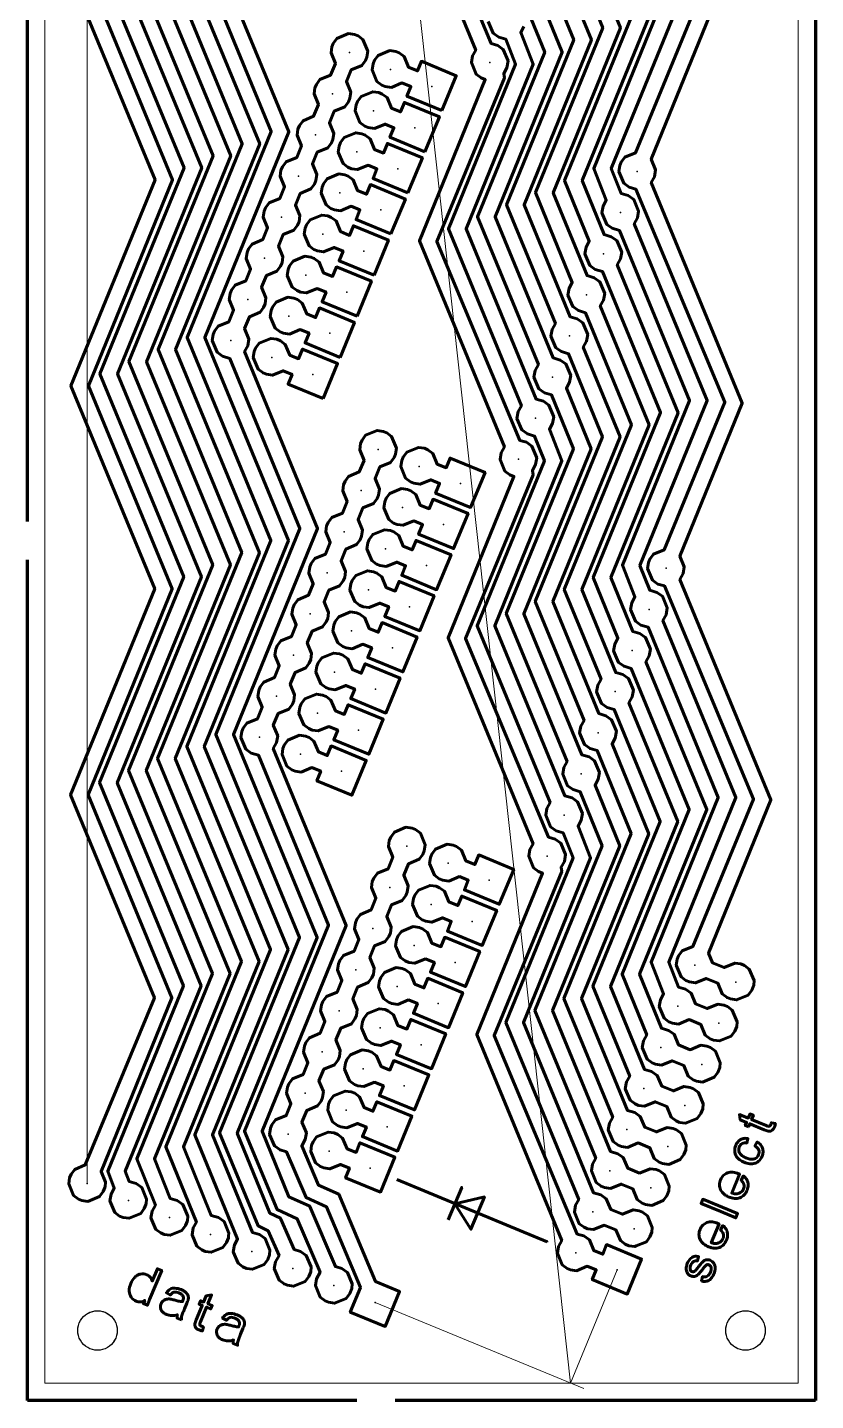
# Model space of a CAD drawing. Header units: millimetres. Extents: x 11 to 105, y 11 to 205.
# Drawn here: x 11 to 56, y 11 to 89.4 of the extents above; entities that cross this region are included whole.
import ezdxf

# ---------------------------------------------------------------- set-up
doc = ezdxf.new("R2010")
doc.units = ezdxf.units.MM
for name, color, linetype, lineweight, true_color in [('drill08mm', 7, 'CONTINUOUS', 25, 0x000000), ('drill09mm', 7, 'CONTINUOUS', 25, 0x000000), ('final_cut', 6, 'CONTINUOUS', 200, 0xff00ff), ('novi_bottom', 1, 'CONTINUOUS', 60, 0xff0000), ('okvir', 7, 'CONTINUOUS', 5, 0xffffff)]:
    doc.layers.add(name, color=color, linetype=linetype, lineweight=lineweight, true_color=true_color)

msp = doc.modelspace()

# ---------------------------------------------------------------- linework, layer by layer
at = {"layer": 'drill08mm'}
for p in [(37.402, 87.404), (34.085, 86.025), (33.116, 83.677), (32.147, 81.329), (45.824, 81.179), (31.177, 78.981), (44.855, 78.831), (30.208, 76.633), (43.886, 76.484), (29.239, 74.286), (42.917, 74.136), (28.27, 71.938), (41.947, 71.788), (27.301, 69.59), (40.978, 69.44), (40.009, 67.092), (39.04, 64.744), (35.723, 63.365), (34.754, 61.018), (33.785, 58.67), (47.462, 58.52), (32.816, 56.322), (46.493, 56.172), (31.847, 53.974), (45.524, 53.824), (30.878, 51.626), (44.555, 51.476), (29.909, 49.278), (43.586, 49.129), (28.939, 46.931), (42.617, 46.781), (41.648, 44.433), (40.679, 42.085), (37.362, 40.706), (36.393, 38.358), (35.423, 36.011), (49.101, 35.861), (34.454, 33.663), (48.132, 33.513), (33.485, 31.315), (47.163, 31.165), (32.516, 28.967), (46.194, 28.817), (31.547, 26.619), (45.225, 26.469), (30.578, 24.271), (44.255, 24.121), (43.286, 21.774), (42.317, 19.426)]:
    msp.add_point(p, dxfattribs=at)
at = {"layer": 'drill09mm'}
for points in [[(16.125, 15), (16.125, 15, -0.577347), (14.438, 14.026, -0.577357), (14.438, 15.974, -0.577347), (16.125, 15, -0.577347), (14.438, 14.026, -0.577357), (14.438, 15.974, -0.577347), (16.125, 15, -0.577347), (14.438, 14.026, -0.577357), (14.438, 15.974, -0.577347), (16.125, 15, -0.577347), (14.438, 14.026, -0.577357), (14.438, 15.974, -0.577347), (16.125, 15, -0.577347), (14.438, 14.026, -0.577357), (14.438, 15.974, -0.577347), (16.125, 15, -0.577347), (14.438, 14.026, -0.577357), (14.438, 15.974, -0.339452), (15.796, 15.796, -0.577345), (15.291, 13.913, -0.577361), (13.913, 15.291, -0.577345), (15.796, 15.796)], [(53.125, 15), (53.125, 15, -0.577347), (51.438, 14.026, -0.577357), (51.438, 15.974, -0.577347), (53.125, 15, -0.577347), (51.438, 14.026, -0.577357), (51.438, 15.974, -0.577347), (53.125, 15, -0.577347), (51.438, 14.026, -0.577357), (51.438, 15.974, -0.577347), (53.125, 15, -0.577347), (51.438, 14.026, -0.577357), (51.438, 15.974, -0.577347), (53.125, 15, -0.577347), (51.438, 14.026, -0.577357), (51.438, 15.974, -0.577347), (53.125, 15, -0.577347), (51.438, 14.026, -0.577357), (51.438, 15.974, -0.339452), (52.796, 15.796, -0.577345), (52.291, 13.913, -0.577361), (50.913, 15.291, -0.577345), (52.796, 15.796)]]:
    msp.add_lwpolyline(points, format="xyb", dxfattribs=at)
for p in [(29.389, 87.963), (31.737, 86.994), (28.42, 85.615), (30.768, 84.646), (27.451, 83.267), (29.799, 82.298), (26.482, 80.919), (28.83, 79.95), (25.513, 78.572), (27.86, 77.603), (24.544, 76.224), (26.891, 75.255), (23.574, 73.876), (25.922, 72.907), (22.605, 71.528), (24.953, 70.559), (31.028, 65.304), (33.375, 64.335), (30.058, 62.956), (32.406, 61.987), (29.089, 60.608), (31.437, 59.639), (28.12, 58.26), (30.468, 57.291), (27.151, 55.912), (29.499, 54.943), (26.182, 53.565), (28.53, 52.595), (25.213, 51.217), (27.561, 50.248), (24.244, 48.869), (26.592, 47.9), (32.666, 42.645), (35.014, 41.675), (31.697, 40.297), (34.045, 39.328), (30.728, 37.949), (33.076, 36.98), (29.759, 35.601), (32.106, 34.632), (51.449, 34.892), (28.79, 33.253), (31.137, 32.284), (50.48, 32.544), (27.82, 30.905), (30.168, 29.936), (49.511, 30.196), (26.851, 28.557), (29.199, 27.588), (48.541, 27.848), (25.882, 26.209), (28.23, 25.24), (47.572, 25.5), (14.413, 23.387), (46.603, 23.152), (16.761, 22.418), (19.108, 21.449), (21.456, 20.48), (45.634, 20.805), (23.804, 19.511), (26.152, 18.541), (44.665, 18.457), (28.5, 17.572), (30.848, 16.603)]:
    msp.add_point(p, dxfattribs=at)
at = {"layer": 'final_cut'}
for p, q in [((11, 61.2), (11, 205)), ((56, 137.8), (56, 11)), ((11, 11), (11, 59)), ((29.8, 11), (11, 11)), ((56, 11), (32, 11))]:
    msp.add_line(p, q, dxfattribs=at)
at = {"layer": 'novi_bottom'}
for points in [[(15.197, 139.676), (19.983, 128.082), (15.177, 116.327), (19.963, 104.734), (15.157, 92.978), (19.943, 81.385), (15.137, 69.63), (19.923, 58.036), (15.117, 46.281), (19.903, 34.688), (15.582, 24.106), (15.956, 23.127), (15.772, 22.791), (15.704, 22.407), (15.98, 21.743), (16.261, 21.536), (16.457, 21.455), (16.802, 21.404), (17.465, 21.68), (17.673, 21.961), (17.786, 22.235)], [(17.786, 22.235), (17.786, 22.235), (17.804, 22.502), (17.529, 23.165), (17.209, 23.389), (16.801, 23.511), (16.588, 24.103), (20.91, 34.684), (16.123, 46.278), (20.93, 58.033), (16.143, 69.626), (20.95, 81.382), (16.163, 92.975), (20.97, 104.731), (16.183, 116.324), (20.99, 128.079), (16.203, 139.672)], [(13.538, 138.986), (18.325, 127.393), (13.518, 115.638), (18.305, 104.044), (13.498, 92.289), (18.285, 80.696), (13.478, 68.94), (18.265, 57.347), (13.459, 45.592), (18.245, 33.998), (14.304, 24.45), (13.696, 24.198), (13.488, 23.917), (13.407, 23.721), (13.357, 23.376), (13.632, 22.713), (13.913, 22.505), (14.109, 22.424), (14.454, 22.373), (15.117, 22.649), (15.325, 22.93), (15.438, 23.204)], [(15.438, 23.204), (15.438, 23.204), (15.457, 23.471), (15.204, 24.079), (19.251, 33.995), (14.465, 45.588), (19.271, 57.344), (14.485, 68.937), (19.291, 80.692), (14.505, 92.286), (19.311, 104.041), (14.525, 115.634), (19.331, 127.39), (14.545, 138.983)], [(20.134, 21.266), (20.134, 21.266), (20.152, 21.533), (19.877, 22.196), (19.557, 22.42), (19.149, 22.542), (18.246, 24.792), (22.568, 35.374), (17.782, 46.967), (22.588, 58.723), (17.802, 70.316), (22.608, 82.071), (17.822, 93.665), (22.628, 105.42), (17.842, 117.013), (22.648, 128.768), (18.482, 138.869)], [(17.637, 138.485), (21.642, 128.772), (16.835, 117.016), (21.622, 105.423), (16.815, 93.668), (21.602, 82.074), (16.795, 70.319), (21.582, 58.726), (16.775, 46.97), (21.562, 35.377), (17.24, 24.796), (18.304, 22.158), (18.119, 21.822), (18.052, 21.438), (18.328, 20.774), (18.609, 20.567), (18.804, 20.486), (19.15, 20.435), (19.813, 20.711), (20.021, 20.992), (20.134, 21.266)], [(31.742, 99.872), (36.597, 88.113), (36.413, 87.777), (36.346, 87.392), (36.621, 86.729), (36.902, 86.522), (37.137, 86.425), (33.38, 77.213), (38.236, 65.454), (38.051, 65.118), (37.984, 64.733), (38.26, 64.07), (38.541, 63.862), (38.775, 63.765), (35.019, 54.553), (39.874, 42.794), (39.69, 42.458), (39.623, 42.074), (39.898, 41.41), (40.179, 41.203), (40.414, 41.106), (36.657, 31.894), (41.513, 20.135), (41.328, 19.799), (41.261, 19.415), (41.537, 18.751), (41.817, 18.544), (42.013, 18.463), (42.358, 18.412), (42.967, 18.665), (43.475, 18.455), (43.249, 17.907), (45.245, 17.083), (46.069, 19.079)], [(46.069, 19.079), (46.069, 19.079), (44.073, 19.903), (43.847, 19.355), (43.338, 19.565), (43.085, 20.173), (42.766, 20.396), (42.397, 20.503), (37.647, 31.852), (41.508, 41.204), (41.471, 41.448), (41.656, 41.784), (41.723, 42.169), (41.447, 42.832), (41.127, 43.056), (40.759, 43.162), (36.009, 54.511), (39.869, 63.863), (39.833, 64.108), (40.017, 64.444), (40.084, 64.828), (39.808, 65.491), (39.488, 65.715), (39.12, 65.821), (34.37, 77.17), (38.231, 86.523), (38.194, 86.767), (38.379, 87.103), (38.446, 87.487), (38.17, 88.151), (37.85, 88.374), (37.482, 88.481), (32.732, 99.83)], [(41.225, 95.774), (43.851, 89.378), (40.014, 79.97), (42.112, 74.845), (41.928, 74.509), (41.861, 74.124), (42.136, 73.461), (42.456, 73.237), (42.864, 73.115), (45.49, 66.718), (41.653, 57.311), (43.751, 52.186), (43.566, 51.85), (43.499, 51.465), (43.775, 50.802), (44.095, 50.578), (44.502, 50.456), (47.129, 44.059), (43.291, 34.652), (45.389, 29.526), (45.205, 29.19), (45.137, 28.806), (45.413, 28.142), (45.694, 27.935), (45.89, 27.854), (46.235, 27.803), (46.843, 28.056), (47.508, 27.781), (47.761, 27.173), (48.042, 26.966), (48.238, 26.885)], [(48.238, 26.885), (48.238, 26.885), (48.583, 26.834), (49.246, 27.11), (49.454, 27.391), (49.567, 27.665), (49.585, 27.932), (49.31, 28.595), (49.029, 28.803), (48.833, 28.883), (48.488, 28.934), (47.88, 28.681), (47.215, 28.956), (46.962, 29.564), (46.642, 29.788), (46.234, 29.91), (44.297, 34.648), (48.135, 44.056), (45.347, 50.84), (45.532, 51.176), (45.599, 51.56), (45.323, 52.224), (45.003, 52.447), (44.596, 52.569), (42.659, 57.308), (46.496, 66.715), (43.709, 73.499), (43.894, 73.835), (43.961, 74.219), (43.685, 74.883), (43.365, 75.106), (42.958, 75.229), (41.02, 79.967), (44.858, 89.375), (42.071, 96.158)], [(18.474, 94.357), (23.26, 82.764), (18.454, 71.008), (23.24, 59.415), (18.434, 47.66), (23.22, 36.066), (18.899, 25.485), (20.652, 21.189), (20.467, 20.853), (20.4, 20.469), (20.676, 19.805), (20.957, 19.598), (21.152, 19.517), (21.498, 19.466), (22.161, 19.742), (22.369, 20.022), (22.482, 20.296), (22.489, 20.403)], [(22.489, 20.403), (22.489, 20.403), (22.5, 20.564), (22.224, 21.227), (21.905, 21.451), (21.497, 21.573), (19.905, 25.482), (24.227, 36.063), (19.44, 47.657), (24.247, 59.412), (19.46, 71.005), (24.267, 82.761), (19.48, 94.354)], [(24.572, 20.258), (24.572, 20.258), (24.252, 20.481), (23.845, 20.604), (21.563, 26.171), (25.885, 36.753), (21.099, 48.346), (25.905, 60.101), (21.119, 71.695), (25.925, 83.45), (21.759, 93.551)], [(40.256, 93.427), (42.193, 88.688), (38.356, 79.281), (41.143, 72.497), (40.959, 72.161), (40.891, 71.777), (41.167, 71.113), (41.487, 70.89), (41.894, 70.767), (43.832, 66.029), (39.994, 56.621), (42.781, 49.838), (42.597, 49.502), (42.53, 49.117), (42.806, 48.454), (43.125, 48.23), (43.533, 48.108), (45.47, 43.37), (41.633, 33.962), (44.42, 27.179), (44.236, 26.843), (44.168, 26.458), (44.444, 25.795), (44.725, 25.587), (44.921, 25.506), (45.266, 25.456), (45.874, 25.708), (46.539, 25.434), (46.792, 24.826), (47.073, 24.618), (47.268, 24.537)], [(47.268, 24.537), (47.268, 24.537), (47.614, 24.486), (48.277, 24.762), (48.485, 25.043), (48.598, 25.317), (48.616, 25.584), (48.341, 26.247), (48.06, 26.455), (47.864, 26.535), (47.519, 26.586), (46.911, 26.334), (46.245, 26.608), (45.993, 27.216), (45.673, 27.44), (45.265, 27.562), (42.639, 33.959), (46.476, 43.367), (44.378, 48.492), (44.563, 48.828), (44.63, 49.212), (44.354, 49.876), (44.034, 50.099), (43.627, 50.222), (41, 56.618), (44.838, 66.026), (42.74, 71.151), (42.924, 71.487), (42.992, 71.872), (42.716, 72.535), (42.396, 72.759), (41.988, 72.881), (39.362, 79.278), (43.199, 88.685), (41.101, 93.81)], [(20.914, 93.167), (24.919, 83.453), (20.112, 71.698), (24.899, 60.105), (20.092, 48.349), (24.879, 36.756), (20.557, 26.174), (23, 20.22), (22.815, 19.884), (22.748, 19.499), (23.024, 18.836), (23.304, 18.629), (23.5, 18.548), (23.846, 18.497), (24.509, 18.773), (24.716, 19.053), (24.829, 19.327), (24.848, 19.594), (24.572, 20.258)], [(39.287, 91.079), (40.535, 87.999), (36.697, 78.591), (40.174, 70.149), (39.989, 69.813), (39.922, 69.429), (40.198, 68.765), (40.518, 68.542), (40.925, 68.419), (42.173, 65.34), (38.336, 55.932), (41.812, 47.49), (41.628, 47.154), (41.561, 46.77), (41.837, 46.106), (42.156, 45.883), (42.564, 45.76), (43.811, 42.68), (39.974, 33.273), (43.451, 24.831), (43.266, 24.495), (43.199, 24.11), (43.475, 23.447), (43.756, 23.239), (43.951, 23.159), (44.297, 23.108), (44.905, 23.36), (45.57, 23.086), (45.823, 22.478), (46.104, 22.27), (46.299, 22.189)], [(46.299, 22.189), (46.299, 22.189), (46.645, 22.138), (47.308, 22.414), (47.516, 22.695), (47.629, 22.969), (47.647, 23.236), (47.371, 23.899), (47.091, 24.107), (46.895, 24.188), (46.55, 24.239), (45.942, 23.986), (45.276, 24.26), (45.024, 24.868), (44.704, 25.092), (44.296, 25.215), (40.981, 33.27), (44.818, 42.677), (43.409, 46.144), (43.594, 46.48), (43.661, 46.864), (43.385, 47.528), (43.065, 47.751), (42.658, 47.874), (39.342, 55.929), (43.179, 65.337), (41.771, 68.803), (41.955, 69.139), (42.022, 69.524), (41.747, 70.187), (41.427, 70.411), (41.019, 70.533), (37.703, 78.588), (41.541, 87.996), (40.132, 91.463)], [(47.168, 90.757), (43.331, 81.349), (44.05, 79.541), (43.866, 79.205), (43.799, 78.82), (44.075, 78.157), (44.394, 77.933), (44.802, 77.811), (48.807, 68.097), (44.97, 58.69), (45.689, 56.881), (45.504, 56.545), (45.437, 56.161), (45.713, 55.498), (46.033, 55.274), (46.44, 55.151), (50.446, 45.438), (46.608, 36.03), (47.327, 34.222), (47.143, 33.886), (47.076, 33.502), (47.351, 32.838), (47.632, 32.631), (47.828, 32.55), (48.173, 32.499), (48.781, 32.752), (49.447, 32.477), (49.699, 31.869), (49.98, 31.662), (50.176, 31.581)], [(50.176, 31.581), (50.176, 31.581), (50.521, 31.53), (51.185, 31.806), (51.392, 32.086), (51.505, 32.36), (51.524, 32.627), (51.248, 33.291), (50.967, 33.498), (50.772, 33.579), (50.426, 33.63), (49.818, 33.377), (49.153, 33.652), (48.9, 34.26), (48.58, 34.484), (48.173, 34.606), (47.614, 36.027), (51.452, 45.435), (47.286, 55.535), (47.47, 55.871), (47.537, 56.256), (47.262, 56.919), (46.942, 57.143), (46.534, 57.265), (45.976, 58.686), (49.813, 68.094), (45.647, 78.195), (45.832, 78.531), (45.899, 78.915), (45.623, 79.579), (45.303, 79.802), (44.896, 79.924), (44.337, 81.346), (48.175, 90.753)], [(49.188, 90.656), (45.715, 82.243), (45.107, 81.99), (44.899, 81.709), (44.819, 81.513), (44.768, 81.168), (45.044, 80.505), (45.363, 80.281), (45.732, 80.175), (50.826, 67.996), (47.354, 59.583), (46.745, 59.331), (46.538, 59.05), (46.457, 58.854), (46.406, 58.509), (46.682, 57.845), (47.002, 57.622), (47.37, 57.516), (52.465, 45.337), (48.992, 36.924), (48.384, 36.671), (48.177, 36.391), (48.096, 36.195), (48.045, 35.85), (48.321, 35.186), (48.601, 34.979), (48.797, 34.898), (49.142, 34.847), (49.75, 35.1), (50.416, 34.825), (50.668, 34.217), (50.949, 34.01), (51.145, 33.929)], [(51.145, 33.929), (51.145, 33.929), (51.49, 33.878), (52.154, 34.154), (52.361, 34.434), (52.474, 34.708), (52.493, 34.975), (52.217, 35.639), (51.936, 35.846), (51.741, 35.927), (51.395, 35.978), (50.787, 35.725), (50.122, 36), (49.892, 36.553), (53.455, 45.295), (48.255, 57.883), (48.439, 58.219), (48.506, 58.604), (48.254, 59.212), (51.816, 67.954), (46.616, 80.543), (46.801, 80.879), (46.868, 81.263), (46.615, 81.871), (50.178, 90.613)], [(37.315, 89.74), (37.59, 89.077), (37.91, 88.853), (38.318, 88.731), (38.876, 87.31), (35.039, 77.902), (39.205, 67.801), (39.02, 67.465), (38.953, 67.081), (39.229, 66.418), (39.549, 66.194), (39.956, 66.072), (40.515, 64.65), (36.677, 55.243), (40.843, 45.142), (40.659, 44.806), (40.592, 44.422), (40.867, 43.758), (41.187, 43.535), (41.595, 43.412), (42.153, 41.991), (38.316, 32.584), (42.482, 22.483), (42.297, 22.147), (42.23, 21.762), (42.506, 21.099), (42.787, 20.892), (42.982, 20.811), (43.328, 20.76), (43.936, 21.013), (44.601, 20.738), (44.854, 20.13), (45.135, 19.922), (45.33, 19.842), (45.675, 19.791), (45.758, 19.825)], [(45.758, 19.825), (45.758, 19.825), (46.339, 20.066), (46.546, 20.347), (46.659, 20.621), (46.678, 20.888), (46.402, 21.552), (46.122, 21.759), (45.926, 21.84), (45.581, 21.891), (44.972, 21.638), (44.307, 21.913), (44.054, 22.521), (43.735, 22.744), (43.327, 22.867), (39.322, 32.58), (43.159, 41.988), (42.44, 43.796), (42.625, 44.132), (42.692, 44.517), (42.416, 45.18), (42.096, 45.404), (41.689, 45.526), (37.684, 55.24), (41.521, 64.647), (40.802, 66.455), (40.986, 66.791), (41.053, 67.176), (40.778, 67.839), (40.458, 68.063), (40.05, 68.185), (36.045, 77.899), (39.882, 87.306), (39.163, 89.115), (39.348, 89.451)], [(45.51, 90.067), (41.673, 80.659), (43.081, 77.193), (42.897, 76.857), (42.83, 76.472), (43.105, 75.809), (43.425, 75.585), (43.833, 75.463), (47.149, 67.408), (43.311, 58), (44.72, 54.534), (44.535, 54.197), (44.468, 53.813), (44.744, 53.15), (45.064, 52.926), (45.471, 52.804), (48.787, 44.748), (44.95, 35.341), (46.358, 31.874), (46.174, 31.538), (46.107, 31.154), (46.382, 30.49), (46.663, 30.283), (46.859, 30.202), (47.204, 30.151), (47.812, 30.404), (48.477, 30.129), (48.73, 29.521), (49.011, 29.314), (49.207, 29.233)], [(49.207, 29.233), (49.207, 29.233), (49.552, 29.182), (50.215, 29.458), (50.423, 29.739), (50.536, 30.013), (50.554, 30.28), (50.279, 30.943), (49.998, 31.15), (49.802, 31.231), (49.457, 31.282), (48.849, 31.029), (48.184, 31.304), (47.931, 31.912), (47.611, 32.136), (47.204, 32.258), (45.956, 35.338), (49.793, 44.745), (46.317, 53.188), (46.501, 53.523), (46.568, 53.908), (46.292, 54.571), (45.973, 54.795), (45.565, 54.917), (44.317, 57.997), (48.155, 67.405), (44.678, 75.847), (44.863, 76.183), (44.93, 76.567), (44.654, 77.231), (44.334, 77.454), (43.927, 77.577), (42.679, 80.656), (46.516, 90.064)], [(25.474, 21.365), (25.474, 21.365), (25.458, 21.404), (24.847, 21.701), (22.979, 26.274), (27.544, 37.442), (22.757, 49.035), (27.564, 60.791), (23.398, 70.891), (23.582, 71.227), (23.649, 71.612), (23.396, 72.22), (23.671, 72.885), (24.279, 73.138), (24.487, 73.419), (24.567, 73.614), (24.618, 73.96), (24.365, 74.568), (24.64, 75.233), (25.248, 75.486), (25.456, 75.766), (25.536, 75.962), (25.587, 76.308), (25.335, 76.916), (25.609, 77.581), (26.217, 77.834), (26.425, 78.114), (26.506, 78.31), (26.556, 78.655), (26.304, 79.263), (26.578, 79.929), (27.186, 80.181), (27.394, 80.462), (27.475, 80.658), (27.526, 81.003), (27.273, 81.611), (27.547, 82.276), (28.155, 82.529), (28.363, 82.81), (28.444, 83.006), (28.495, 83.351), (28.242, 83.959), (28.517, 84.624), (29.125, 84.877), (29.332, 85.158), (29.413, 85.354), (29.464, 85.699), (29.211, 86.307), (29.486, 86.972), (30.094, 87.225), (30.301, 87.506), (30.382, 87.701), (30.433, 88.047), (30.157, 88.71), (29.876, 88.918), (29.681, 88.998), (29.335, 89.049), (28.672, 88.774), (28.465, 88.493), (28.384, 88.297), (28.333, 87.952), (28.586, 87.344), (28.311, 86.678), (27.703, 86.426), (27.495, 86.145), (27.415, 85.949), (27.364, 85.604), (27.617, 84.996), (27.342, 84.331), (26.734, 84.078), (26.526, 83.797), (26.446, 83.602), (26.395, 83.256), (26.647, 82.648), (26.373, 81.983), (25.765, 81.73), (25.557, 81.449), (25.476, 81.254), (25.425, 80.908), (25.678, 80.3), (25.404, 79.635), (24.796, 79.382), (24.588, 79.101), (24.507, 78.906), (24.456, 78.56), (24.709, 77.952), (24.435, 77.287), (23.827, 77.034), (23.619, 76.754), (23.538, 76.558), (23.487, 76.213), (23.74, 75.605), (23.465, 74.939), (22.857, 74.686), (22.65, 74.406), (22.569, 74.21), (22.518, 73.865), (22.771, 73.257), (22.496, 72.591), (21.888, 72.339), (21.681, 72.058), (21.6, 71.862), (21.549, 71.517), (21.825, 70.853), (22.145, 70.63), (22.552, 70.507), (26.557, 60.794), (21.751, 49.038), (26.537, 37.445), (21.973, 26.277), (24.179, 20.97), (24.75, 20.688), (25.364, 19.29), (25.163, 18.915), (25.096, 18.53), (25.372, 17.867), (25.652, 17.659), (25.848, 17.579), (26.193, 17.528), (26.857, 17.803), (27.064, 18.084), (27.177, 18.358), (27.196, 18.625), (26.92, 19.289), (26.6, 19.512), (26.232, 19.618), (25.474, 21.365)], [(34.665, 84.651), (34.665, 84.651), (35.488, 86.647), (33.493, 87.471), (33.267, 86.923), (32.758, 87.133), (32.505, 87.741), (32.224, 87.948), (32.029, 88.029), (31.683, 88.08), (31.02, 87.805), (30.812, 87.524), (30.732, 87.328), (30.681, 86.983), (30.957, 86.319), (31.237, 86.112), (31.433, 86.031), (31.778, 85.98), (32.386, 86.233), (32.895, 86.023), (32.669, 85.475), (34.665, 84.651)], [(33.696, 82.303), (33.696, 82.303), (34.519, 84.299), (32.524, 85.123), (32.297, 84.575), (31.789, 84.785), (31.536, 85.393), (31.255, 85.601), (31.06, 85.681), (30.714, 85.732), (30.051, 85.457), (29.843, 85.176), (29.762, 84.98), (29.712, 84.635), (29.987, 83.972), (30.268, 83.764), (30.464, 83.683), (30.809, 83.632), (31.417, 83.885), (31.926, 83.675), (31.7, 83.127), (33.696, 82.303)], [(32.726, 79.956), (32.726, 79.956), (33.55, 81.951), (31.554, 82.775), (31.328, 82.227), (30.82, 82.437), (30.567, 83.045), (30.286, 83.253), (30.09, 83.334), (29.745, 83.385), (29.082, 83.109), (28.874, 82.828), (28.793, 82.632), (28.743, 82.287), (29.018, 81.624), (29.299, 81.416), (29.495, 81.335), (29.84, 81.284), (30.448, 81.537), (30.957, 81.327), (30.731, 80.779), (32.726, 79.956)], [(31.757, 77.608), (31.757, 77.608), (32.581, 79.603), (30.585, 80.427), (30.359, 79.879), (29.851, 80.089), (29.598, 80.698), (29.317, 80.905), (29.121, 80.986), (28.776, 81.037), (28.113, 80.761), (27.905, 80.48), (27.824, 80.284), (27.773, 79.939), (28.049, 79.276), (28.33, 79.068), (28.525, 78.988), (28.871, 78.937), (29.479, 79.189), (29.988, 78.979), (29.762, 78.432), (31.757, 77.608)], [(30.788, 75.26), (30.788, 75.26), (31.612, 77.256), (29.616, 78.079), (29.39, 77.531), (28.881, 77.742), (28.629, 78.35), (28.348, 78.557), (28.152, 78.638), (27.807, 78.689), (27.143, 78.413), (26.936, 78.132), (26.855, 77.937), (26.804, 77.591), (27.08, 76.928), (27.361, 76.721), (27.556, 76.64), (27.902, 76.589), (28.51, 76.841), (29.019, 76.632), (28.792, 76.084), (30.788, 75.26)], [(29.819, 72.912), (29.819, 72.912), (30.643, 74.908), (28.647, 75.731), (28.421, 75.184), (27.912, 75.394), (27.66, 76.002), (27.379, 76.209), (27.183, 76.29), (26.838, 76.341), (26.174, 76.065), (25.967, 75.784), (25.886, 75.589), (25.835, 75.243), (26.111, 74.58), (26.392, 74.373), (26.587, 74.292), (26.933, 74.241), (27.541, 74.494), (28.049, 74.284), (27.823, 73.736), (29.819, 72.912)], [(28.85, 70.564), (28.85, 70.564), (29.674, 72.56), (27.678, 73.384), (27.452, 72.836), (26.943, 73.046), (26.69, 73.654), (26.41, 73.861), (26.214, 73.942), (25.869, 73.993), (25.205, 73.717), (24.998, 73.437), (24.917, 73.241), (24.866, 72.896), (25.142, 72.232), (25.423, 72.025), (25.618, 71.944), (25.964, 71.893), (26.572, 72.146), (27.08, 71.936), (26.854, 71.388), (28.85, 70.564)], [(27.881, 68.216), (27.881, 68.216), (28.704, 70.212), (26.709, 71.036), (26.483, 70.488), (25.974, 70.698), (25.721, 71.306), (25.44, 71.513), (25.245, 71.594), (24.899, 71.645), (24.236, 71.37), (24.029, 71.089), (23.948, 70.893), (23.897, 70.548), (24.173, 69.884), (24.453, 69.677), (24.649, 69.596), (24.994, 69.545), (25.602, 69.798), (26.111, 69.588), (25.885, 69.04), (27.881, 68.216)], [(27.122, 22.08), (27.122, 22.08), (27.116, 22.093), (25.919, 22.633), (24.396, 26.376), (29.202, 38.131), (25.036, 48.232), (25.221, 48.568), (25.288, 48.953), (25.035, 49.561), (25.31, 50.226), (25.918, 50.479), (26.125, 50.759), (26.206, 50.955), (26.257, 51.3), (26.004, 51.908), (26.279, 52.574), (26.887, 52.827), (27.094, 53.107), (27.175, 53.303), (27.226, 53.648), (26.973, 54.256), (27.248, 54.922), (27.856, 55.174), (28.063, 55.455), (28.144, 55.651), (28.195, 55.996), (27.942, 56.604), (28.217, 57.269), (28.825, 57.522), (29.032, 57.803), (29.113, 57.999), (29.164, 58.344), (28.911, 58.952), (29.186, 59.617), (29.794, 59.87), (30.001, 60.151), (30.082, 60.346), (30.133, 60.692), (29.88, 61.3), (30.155, 61.965), (30.763, 62.218), (30.971, 62.499), (31.051, 62.694), (31.102, 63.04), (30.85, 63.648), (31.124, 64.313), (31.732, 64.566), (31.94, 64.847), (32.02, 65.042), (32.071, 65.388), (31.796, 66.051), (31.515, 66.258), (31.319, 66.339), (30.974, 66.39), (30.31, 66.114), (30.103, 65.834), (30.022, 65.638), (29.971, 65.293), (30.224, 64.684), (29.95, 64.019), (29.341, 63.767), (29.134, 63.486), (29.053, 63.29), (29.002, 62.945), (29.255, 62.337), (28.98, 61.671), (28.372, 61.419), (28.165, 61.138), (28.084, 60.942), (28.033, 60.597), (28.286, 59.989), (28.011, 59.324), (27.403, 59.071), (27.196, 58.79), (27.115, 58.594), (27.064, 58.249), (27.317, 57.641), (27.042, 56.976), (26.434, 56.723), (26.227, 56.442), (26.146, 56.246), (26.095, 55.901), (26.348, 55.293), (26.073, 54.628), (25.465, 54.375), (25.257, 54.094), (25.177, 53.899), (25.126, 53.553), (25.379, 52.945), (25.104, 52.28), (24.496, 52.027), (24.288, 51.746), (24.208, 51.551), (24.157, 51.205), (24.409, 50.597), (24.135, 49.932), (23.527, 49.679), (23.319, 49.399), (23.238, 49.203), (23.188, 48.858), (23.463, 48.194), (23.783, 47.971), (24.191, 47.848), (28.196, 38.135), (23.389, 26.379), (25.251, 21.901), (26.408, 21.377), (27.711, 18.321), (27.511, 17.946), (27.444, 17.561), (27.719, 16.898), (28, 16.69), (28.196, 16.61), (28.541, 16.559), (29.205, 16.834), (29.412, 17.115), (29.525, 17.389), (29.544, 17.656), (29.268, 18.32), (28.948, 18.543), (28.58, 18.649), (27.122, 22.08)], [(32.876, 63.453), (32.876, 63.453), (33.071, 63.372), (33.417, 63.321), (34.025, 63.574), (34.534, 63.364), (34.307, 62.816), (36.303, 61.992), (37.127, 63.988), (35.131, 64.811), (34.905, 64.264), (34.396, 64.474), (34.144, 65.082), (33.863, 65.289), (33.667, 65.37), (33.322, 65.421), (32.658, 65.145), (32.451, 64.865), (32.37, 64.669), (32.319, 64.323), (32.595, 63.66), (32.876, 63.453)], [(31.907, 61.105), (31.907, 61.105), (32.102, 61.024), (32.448, 60.973), (33.056, 61.226), (33.564, 61.016), (33.338, 60.468), (35.334, 59.644), (36.158, 61.64), (34.162, 62.464), (33.936, 61.916), (33.427, 62.126), (33.174, 62.734), (32.894, 62.941), (32.698, 63.022), (32.353, 63.073), (31.689, 62.797), (31.482, 62.517), (31.401, 62.321), (31.35, 61.976), (31.626, 61.312), (31.907, 61.105)], [(30.938, 58.757), (30.938, 58.757), (31.133, 58.676), (31.478, 58.625), (32.087, 58.878), (32.595, 58.668), (32.369, 58.12), (34.365, 57.296), (35.189, 59.292), (33.193, 60.116), (32.967, 59.568), (32.458, 59.778), (32.205, 60.386), (31.925, 60.593), (31.729, 60.674), (31.384, 60.725), (30.72, 60.45), (30.513, 60.169), (30.432, 59.973), (30.381, 59.628), (30.657, 58.964), (30.938, 58.757)], [(29.968, 56.409), (29.968, 56.409), (30.164, 56.328), (30.509, 56.277), (31.118, 56.53), (31.626, 56.32), (31.4, 55.772), (33.396, 54.949), (34.219, 56.944), (32.224, 57.768), (31.998, 57.22), (31.489, 57.43), (31.236, 58.038), (30.956, 58.246), (30.76, 58.326), (30.415, 58.377), (29.751, 58.102), (29.544, 57.821), (29.463, 57.625), (29.412, 57.28), (29.688, 56.617), (29.968, 56.409)], [(28.999, 54.061), (28.999, 54.061), (29.195, 53.98), (29.54, 53.929), (30.148, 54.182), (30.657, 53.972), (30.431, 53.424), (32.427, 52.601), (33.25, 54.596), (31.255, 55.42), (31.029, 54.872), (30.52, 55.082), (30.267, 55.69), (29.986, 55.898), (29.791, 55.979), (29.445, 56.029), (28.782, 55.754), (28.575, 55.473), (28.494, 55.277), (28.443, 54.932), (28.719, 54.269), (28.999, 54.061)], [(28.03, 51.713), (28.03, 51.713), (28.226, 51.633), (28.571, 51.582), (29.179, 51.834), (29.688, 51.624), (29.462, 51.077), (31.458, 50.253), (32.281, 52.248), (30.286, 53.072), (30.059, 52.524), (29.551, 52.734), (29.298, 53.343), (29.017, 53.55), (28.822, 53.631), (28.476, 53.682), (27.813, 53.406), (27.605, 53.125), (27.525, 52.929), (27.474, 52.584), (27.749, 51.921), (28.03, 51.713)], [(27.061, 49.365), (27.061, 49.365), (27.257, 49.285), (27.602, 49.234), (28.21, 49.486), (28.719, 49.276), (28.493, 48.729), (30.488, 47.905), (31.312, 49.901), (29.316, 50.724), (29.09, 50.177), (28.582, 50.386), (28.329, 50.995), (28.048, 51.202), (27.852, 51.283), (27.507, 51.334), (26.844, 51.058), (26.636, 50.777), (26.555, 50.582), (26.505, 50.236), (26.78, 49.573), (27.061, 49.365)], [(26.092, 47.018), (26.092, 47.018), (26.288, 46.937), (26.633, 46.886), (27.241, 47.139), (27.75, 46.929), (27.524, 46.381), (29.519, 45.557), (30.343, 47.553), (28.347, 48.377), (28.121, 47.829), (27.613, 48.039), (27.36, 48.647), (27.079, 48.854), (26.883, 48.935), (26.538, 48.986), (25.875, 48.71), (25.667, 48.429), (25.586, 48.234), (25.535, 47.889), (25.811, 47.225), (26.092, 47.018)], [(28.774, 22.782), (28.774, 22.782), (27.617, 23.306), (26.658, 25.534), (26.859, 25.909), (26.926, 26.293), (26.673, 26.901), (26.948, 27.567), (27.556, 27.819), (27.763, 28.1), (27.844, 28.296), (27.895, 28.641), (27.642, 29.249), (27.917, 29.914), (28.525, 30.167), (28.733, 30.448), (28.813, 30.644), (28.864, 30.989), (28.612, 31.597), (28.886, 32.262), (29.494, 32.515), (29.702, 32.796), (29.782, 32.991), (29.834, 33.337), (29.581, 33.945), (29.855, 34.61), (30.463, 34.863), (30.671, 35.144), (30.752, 35.339), (30.803, 35.685), (30.55, 36.293), (30.824, 36.958), (31.433, 37.211), (31.64, 37.492), (31.721, 37.687), (31.772, 38.032), (31.519, 38.641), (31.793, 39.306), (32.402, 39.559), (32.609, 39.839), (32.69, 40.035), (32.741, 40.38), (32.488, 40.989), (32.763, 41.654), (33.371, 41.906), (33.578, 42.187), (33.659, 42.383), (33.71, 42.728), (33.434, 43.392), (33.153, 43.599), (32.958, 43.68), (32.612, 43.731), (31.949, 43.455), (31.742, 43.174), (31.661, 42.979), (31.61, 42.633), (31.863, 42.025), (31.588, 41.36), (30.98, 41.107), (30.773, 40.826), (30.692, 40.631), (30.641, 40.285), (30.893, 39.677), (30.619, 39.012), (30.011, 38.759), (29.803, 38.479), (29.723, 38.283), (29.672, 37.938), (29.924, 37.33), (29.65, 36.664), (29.042, 36.411), (28.834, 36.131), (28.754, 35.935), (28.702, 35.59), (28.955, 34.982), (28.681, 34.316), (28.073, 34.064), (27.865, 33.783), (27.784, 33.587), (27.733, 33.242), (27.986, 32.634), (27.712, 31.969), (27.103, 31.716), (26.896, 31.435), (26.815, 31.239), (26.764, 30.894), (27.017, 30.286), (26.743, 29.621), (26.134, 29.368), (25.927, 29.087), (25.846, 28.892), (25.795, 28.546), (26.048, 27.938), (25.773, 27.273), (25.165, 27.02), (24.958, 26.739), (24.877, 26.544), (24.826, 26.198), (25.102, 25.535), (25.422, 25.311), (25.79, 25.205), (26.909, 22.591), (28.067, 22.067), (30.013, 17.462), (29.432, 16.054), (31.428, 15.23), (32.251, 17.225), (30.882, 17.791), (28.774, 22.782)], [(37.958, 39.372), (37.958, 39.372), (38.765, 41.328), (36.77, 42.152), (36.543, 41.604), (36.035, 41.814), (35.782, 42.422), (35.501, 42.63), (35.306, 42.711), (34.96, 42.762), (34.297, 42.486), (34.089, 42.205), (34.009, 42.01), (33.958, 41.664), (34.233, 41.001), (34.514, 40.793), (34.71, 40.712), (35.055, 40.662), (35.663, 40.914), (36.172, 40.704), (35.946, 40.157), (37.942, 39.333), (37.958, 39.372)], [(37.796, 38.981), (37.796, 38.981), (35.8, 39.804), (35.574, 39.257), (35.066, 39.467), (34.813, 40.075), (34.532, 40.282), (34.337, 40.363), (33.991, 40.414), (33.328, 40.138), (33.12, 39.857), (33.04, 39.662), (32.989, 39.316), (33.264, 38.653), (33.545, 38.445), (33.741, 38.365), (34.086, 38.314), (34.694, 38.566), (35.203, 38.356), (34.977, 37.809), (36.972, 36.985), (37.796, 38.981)], [(36.827, 36.633), (36.827, 36.633), (34.831, 37.456), (34.605, 36.909), (34.097, 37.119), (33.844, 37.727), (33.563, 37.934), (33.367, 38.015), (33.022, 38.066), (32.359, 37.79), (32.151, 37.51), (32.07, 37.314), (32.019, 36.968), (32.295, 36.305), (32.576, 36.098), (32.772, 36.017), (33.117, 35.966), (33.725, 36.219), (34.234, 36.009), (34.008, 35.461), (36.003, 34.637), (36.827, 36.633)], [(35.858, 34.285), (35.858, 34.285), (33.862, 35.109), (33.636, 34.561), (33.127, 34.771), (32.875, 35.379), (32.594, 35.586), (32.398, 35.667), (32.053, 35.718), (31.39, 35.442), (31.182, 35.162), (31.101, 34.966), (31.05, 34.621), (31.326, 33.957), (31.607, 33.75), (31.803, 33.669), (32.148, 33.618), (32.756, 33.871), (33.265, 33.661), (33.039, 33.113), (35.034, 32.289), (35.858, 34.285)], [(34.889, 31.937), (34.889, 31.937), (32.893, 32.761), (32.667, 32.213), (32.158, 32.423), (31.906, 33.031), (31.625, 33.239), (31.429, 33.319), (31.084, 33.37), (30.42, 33.094), (30.213, 32.814), (30.132, 32.618), (30.081, 32.273), (30.357, 31.609), (30.638, 31.402), (30.833, 31.321), (31.179, 31.27), (31.787, 31.523), (32.296, 31.313), (32.069, 30.765), (34.065, 29.941), (34.889, 31.937)], [(33.92, 29.589), (33.92, 29.589), (31.924, 30.413), (31.698, 29.865), (31.189, 30.075), (30.936, 30.683), (30.656, 30.891), (30.46, 30.971), (30.115, 31.022), (29.451, 30.747), (29.244, 30.466), (29.163, 30.27), (29.112, 29.925), (29.388, 29.261), (29.669, 29.054), (29.864, 28.973), (30.21, 28.922), (30.818, 29.175), (31.327, 28.965), (31.1, 28.417), (33.096, 27.594), (33.92, 29.589)], [(32.951, 27.241), (32.951, 27.241), (30.955, 28.065), (30.729, 27.517), (30.22, 27.727), (29.967, 28.335), (29.687, 28.543), (29.491, 28.624), (29.146, 28.674), (28.482, 28.399), (28.275, 28.118), (28.194, 27.922), (28.143, 27.577), (28.419, 26.914), (28.7, 26.706), (28.895, 26.625), (29.24, 26.575), (29.849, 26.827), (30.357, 26.617), (30.131, 26.069), (32.127, 25.246), (32.951, 27.241)], [(31.982, 24.894), (31.982, 24.894), (29.986, 25.717), (29.76, 25.169), (29.251, 25.379), (28.998, 25.987), (28.718, 26.195), (28.522, 26.276), (28.177, 26.327), (27.513, 26.051), (27.306, 25.77), (27.225, 25.575), (27.174, 25.229), (27.45, 24.566), (27.73, 24.358), (27.926, 24.278), (28.271, 24.227), (28.88, 24.479), (29.388, 24.269), (29.162, 23.722), (31.158, 22.898), (31.982, 24.894)], [(40.671, 20.07), (40.671, 20.07), (32.085, 23.614)], [(35.794, 23.165), (35.794, 23.165), (35.031, 21.317)], [(35.412, 22.241), (35.412, 22.241), (37.088, 22.631), (36.325, 20.782), (35.412, 22.241)], [(50.588, 21.786), (50.588, 21.786), (49.46, 22.251), (49.56, 22.495), (51.545, 21.676), (51.445, 21.432), (50.588, 21.786)]]:
    msp.add_lwpolyline(points, dxfattribs=at)
for points in [[(52.173, 26.625), (52.173, 26.625), (51.984, 26.704), (52.058, 26.882), (51.701, 27.029), (51.655, 27.332), (52.158, 27.125), (52.259, 27.37), (52.448, 27.291), (52.347, 27.046), (53.188, 26.699, 0.014282), (53.256, 26.673, 0.066086), (53.327, 26.656, 0.151795), (53.392, 26.679, 0.127856), (53.444, 26.755, 0.032878), (53.479, 26.866), (53.709, 26.812, -0.050963), (53.654, 26.619, -0.042648), (53.603, 26.517, -0.086337), (53.527, 26.431, -0.163426), (53.375, 26.373, -0.059354), (53.297, 26.385, -0.034391), (53.074, 26.463), (52.247, 26.804), (52.173, 26.625)], [(51.861, 24.634), (51.861, 24.634, -0.028913), (51.731, 24.706, -0.060019), (51.556, 24.848, -0.168393), (51.392, 25.19, -0.129564), (51.446, 25.571, -0.070423), (51.555, 25.762, -0.09941), (51.723, 25.905, -0.101575), (51.925, 25.969, -0.077792), (52.138, 25.957), (52.076, 25.705, 0.062661), (51.94, 25.711, 0.0981), (51.809, 25.674, 0.184454), (51.65, 25.498, 0.10374), (51.614, 25.319, 0.113096), (51.659, 25.143, 0.123813), (51.819, 24.968, 0.055197), (52.029, 24.856, 0.052187), (52.257, 24.786, 0.04807), (52.377, 24.775, 0.074343), (52.496, 24.793, 0.231929), (52.747, 25.029, 0.085746), (52.779, 25.166, 0.101368), (52.757, 25.305, 0.110856), (52.667, 25.441, 0.062094), (52.537, 25.539), (52.667, 25.765, -0.076678), (52.852, 25.612, -0.09964), (52.972, 25.403, -0.097698), (53.002, 25.174, -0.082262), (52.948, 24.949, -0.092983), (52.797, 24.709, -0.113973), (52.56, 24.553, -0.118199), (52.241, 24.519, -0.069364), (51.932, 24.603, -0.015145), (51.861, 24.634)], [(50.961, 22.665), (50.961, 22.665, -0.047463), (50.78, 22.781, -0.116866), (50.577, 23.038, -0.111509), (50.515, 23.321, -0.095977), (50.577, 23.605, -0.097113), (50.73, 23.843, -0.110576), (50.967, 23.995, -0.116925), (51.286, 24.032, -0.071921), (51.595, 23.95, -0.006687), (51.66, 23.922), (51.217, 22.849, 0.066223), (51.425, 22.804, 0.111294), (51.635, 22.834, 0.213475), (51.885, 23.082, 0.164458), (51.909, 23.34, 0.092326), (51.846, 23.473, 0.054367), (51.747, 23.583), (51.882, 23.822, -0.074492), (52.038, 23.663, -0.091677), (52.133, 23.46, -0.095803), (52.147, 23.225, -0.067009), (52.085, 22.998, -0.087375), (51.929, 22.745, -0.116591), (51.685, 22.577, -0.117006), (51.37, 22.537, -0.073729), (51.063, 22.618, -0.024646), (50.961, 22.665)], [(50.018, 19.736), (50.018, 19.736, -0.030664), (49.893, 19.781, -0.072193), (49.61, 19.944, -0.116866), (49.407, 20.2, -0.111471), (49.345, 20.484, -0.096007), (49.407, 20.767, -0.097112), (49.56, 21.005, -0.110552), (49.797, 21.158, -0.116925), (50.116, 21.195, -0.07193), (50.425, 21.112, -0.006683), (50.49, 21.084), (50.047, 20.012, 0.066223), (50.255, 19.967, 0.111276), (50.465, 19.996, 0.213475), (50.715, 20.245, 0.164458), (50.739, 20.503, 0.092377), (50.676, 20.636, 0.054367), (50.577, 20.746), (50.712, 20.985, -0.074492), (50.868, 20.825, -0.091677), (50.963, 20.623, -0.095803), (50.977, 20.388, -0.067009), (50.915, 20.161, -0.087397), (50.759, 19.908, -0.11654), (50.515, 19.74, -0.117043), (50.2, 19.7, -0.042969), (50.018, 19.736)], [(49.485, 17.817), (49.485, 17.817), (49.546, 18.074, 0.077026), (49.682, 18.059, 0.107993), (49.815, 18.094, 0.109198), (49.927, 18.192, 0.064188), (49.999, 18.323, 0.055234), (50.04, 18.458, 0.117831), (50.034, 18.6, 0.095103), (49.987, 18.688, 0.124254), (49.907, 18.747, 0.268741), (49.747, 18.729, 0.049538), (49.695, 18.681, 0.023639), (49.562, 18.514, -0.010097), (49.433, 18.347, -0.033297), (49.292, 18.19, -0.14293), (49.09, 18.089, -0.13843), (48.875, 18.116, -0.124936), (48.715, 18.233, -0.115624), (48.628, 18.41, -0.085292), (48.621, 18.593, -0.073521), (48.679, 18.817, -0.091066), (48.85, 19.093, -0.05642), (48.946, 19.176, -0.089084), (49.061, 19.228, -0.073265), (49.19, 19.239, -0.044398), (49.318, 19.22), (49.252, 18.969, 0.19731), (49.039, 18.945, 0.109647), (48.946, 18.861, 0.060453), (48.886, 18.752, 0.044346), (48.845, 18.624, 0.116703), (48.843, 18.489, 0.094702), (48.878, 18.414, 0.136601), (48.943, 18.364, 0.172902), (49.041, 18.358, 0.132682), (49.145, 18.425, 0.011613), (49.296, 18.614, -0.008063), (49.422, 18.775, -0.026865), (49.558, 18.928, -0.145005), (49.752, 19.036, -0.154257), (49.984, 19.008, -0.150398), (50.185, 18.842, -0.145682), (50.267, 18.568, -0.103155), (50.2, 18.241, -0.057086), (50.085, 18.027, -0.109855), (49.907, 17.861, -0.10778), (49.7, 17.8, -0.074322), (49.485, 17.817)], [(17.977, 16.763), (17.977, 16.763), (17.845, 16.444), (17.619, 16.538), (17.694, 16.719, -0.132743), (17.455, 16.628, -0.121685), (17.203, 16.671, -0.149009), (16.926, 16.897, -0.139713), (16.811, 17.253, -0.108608), (16.894, 17.677, -0.098164), (17.127, 18.037, -0.069766), (17.276, 18.153, -0.082859), (17.453, 18.218, -0.148364), (17.813, 18.179, -0.127156), (18.022, 18.028, -0.115544), (18.128, 17.817), (18.422, 18.529), (18.664, 18.43), (17.977, 16.763)], [(19.797, 15.6), (19.797, 15.6), (19.542, 15.705, -0.08931), (19.567, 15.902, -0.084861), (19.238, 15.848, -0.091747), (18.95, 15.911, -0.067752), (18.767, 16.014, -0.117065), (18.634, 16.176, -0.220082), (18.629, 16.526, -0.127549), (18.756, 16.698, -0.118216), (18.94, 16.787, -0.080841), (19.149, 16.794, -0.029944), (19.38, 16.741, 0.014011), (19.613, 16.683, 0.037691), (19.85, 16.646, 0.003796), (19.877, 16.709, 0.064524), (19.911, 16.826, 0.14827), (19.895, 16.947, 0.119327), (19.791, 17.068, 0.062133), (19.651, 17.145, 0.048015), (19.515, 17.188, 0.109176), (19.372, 17.189, 0.115777), (19.254, 17.125, 0.055424), (19.163, 17.026), (18.939, 17.157, -0.04586), (19.031, 17.27, -0.069989), (19.147, 17.359, -0.082766), (19.281, 17.407, -0.058474), (19.422, 17.415, -0.08719), (19.77, 17.332, -0.031363), (19.918, 17.261, -0.057716), (20.051, 17.165, -0.047321), (20.125, 17.083, -0.083816), (20.175, 16.985, -0.121337), (20.183, 16.789, -0.033807), (20.147, 16.673, -0.009532), (20.102, 16.559), (19.968, 16.234, 0.005365), (19.881, 16.018, 0.026415), (19.805, 15.797, 0.082824), (19.797, 15.6)], [(21.044, 15.204), (21.044, 15.204), (20.991, 14.974, -0.050987), (20.798, 15.029, -0.042617), (20.696, 15.08, -0.086384), (20.609, 15.156, -0.163322), (20.552, 15.308, -0.059407), (20.563, 15.386, -0.034391), (20.641, 15.609), (20.982, 16.436), (20.804, 16.51), (20.882, 16.699), (21.061, 16.625), (21.208, 16.981), (21.51, 17.028), (21.303, 16.525), (21.548, 16.424), (21.47, 16.235), (21.225, 16.336), (20.878, 15.495, 0.014294), (20.852, 15.427, 0.065996), (20.835, 15.356, 0.151795), (20.857, 15.291, 0.127856), (20.934, 15.239, 0.032857), (21.044, 15.204)], [(23.376, 15.54), (23.376, 15.54, -0.121324), (23.384, 15.344, -0.033807), (23.348, 15.227, -0.009532), (23.303, 15.114), (23.169, 14.789, 0.005365), (23.082, 14.573, 0.026415), (23.006, 14.352, 0.082824), (22.997, 14.155), (22.743, 14.26, -0.089297), (22.767, 14.457, -0.084861), (22.439, 14.403, -0.091718), (22.151, 14.466, -0.067752), (21.968, 14.569, -0.117065), (21.835, 14.731, -0.220082), (21.83, 15.08, -0.127549), (21.956, 15.253, -0.118216), (22.141, 15.342, -0.080841), (22.35, 15.349, -0.029944), (22.581, 15.296, 0.01401), (22.814, 15.238, 0.037693), (23.051, 15.201, 0.003796), (23.078, 15.264, 0.064524), (23.112, 15.381, 0.14827), (23.096, 15.502, 0.119327), (22.992, 15.623, 0.062133), (22.852, 15.7, 0.048015), (22.716, 15.743, 0.109176), (22.573, 15.744, 0.115777), (22.455, 15.68, 0.055424), (22.364, 15.581), (22.139, 15.712, -0.045838), (22.232, 15.825, -0.069989), (22.348, 15.914, -0.082823), (22.482, 15.962, -0.058432), (22.623, 15.97, -0.087213), (22.971, 15.887, -0.031363), (23.119, 15.815, -0.057716), (23.252, 15.72, -0.047321), (23.326, 15.638, -0.083793), (23.376, 15.54)]]:
    msp.add_lwpolyline(points, format="xyb", dxfattribs=at)
at = {"layer": 'okvir'}
for p, q in [((12, 12), (12, 204)), ((55, 204), (55, 12)), ((21.197, 201.26), (42, 12)), ((14.413, 23.387), (14.413, 184.825)), ((44.665, 18.457), (42, 12)), ((30.848, 16.603), (42.761, 11.686)), ((55, 12), (12, 12))]:
    msp.add_line(p, q, dxfattribs=at)

doc.saveas('drawing.dxf')
